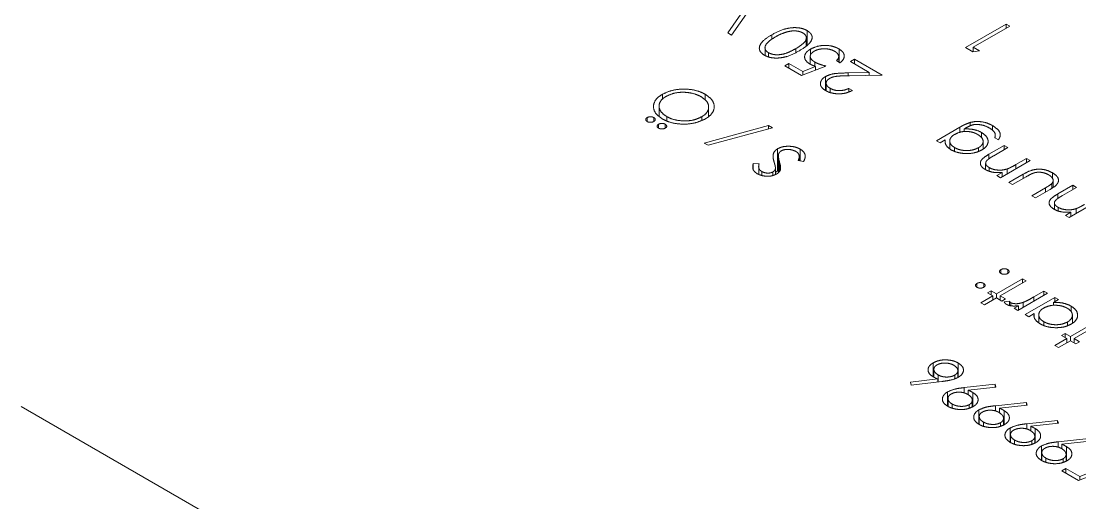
# Paper-space layout 'Blatt1' of a CAD drawing. Header units: millimetres. Extents: x 0 to 1189, y 0 to 841.
# Drawn here: x 923.495 to 925.444, y 252.875 to 253.761 of the extents above; entities that cross this region are included whole.
import ezdxf

# ---------------------------------------------------------------- set-up
doc = ezdxf.new("R2010")
doc.units = ezdxf.units.MM
doc.linetypes.add('PHANTOM', pattern=[12.7, 6.35, -1.27, 1.27, -1.27, 1.27, -1.27])

psp = doc.layouts.new('Blatt1')

# ---------------------------------------------------------------- linework, layer by layer
at = {"color": 7, "linetype": 'PHANTOM', "lineweight": 18}
for p, q in [((923.4948, 260.3881), (923.4948, 140.7649)), ((924.846, 253.797), (924.8029, 253.7355)), ((924.7957, 253.7396), (924.8297, 253.7881)), ((924.8029, 253.7355), (924.7957, 253.7396)), ((924.9419, 253.7438), (924.9419, 253.7168)), ((925.2334, 253.7126), (925.3082, 253.7558)), ((925.3149, 253.7519), (925.2478, 253.7132)), ((925.3082, 253.7558), (925.3149, 253.7519)), ((925.3082, 253.7558), (925.3082, 253.748)), ((924.8768, 253.736), (924.8768, 253.7275)), ((924.94, 253.7155), (924.94, 253.7274)), ((924.8648, 253.7151), (924.8648, 253.6977)), ((924.8707, 253.6953), (924.8707, 253.703)), ((924.9482, 253.7097), (924.9482, 253.6985)), ((925.0007, 253.6855), (925.0007, 253.7099)), ((925.2472, 253.7046), (925.2334, 253.7126)), ((925.2593, 253.7065), (925.2472, 253.7046)), ((925.2478, 253.7132), (925.2593, 253.7065)), ((925.2478, 253.7047), (925.2478, 253.7132)), ((924.9007, 253.679), (924.9084, 253.6834)), ((924.9084, 253.6834), (924.9339, 253.6687)), ((924.9084, 253.6834), (924.9084, 253.6745)), ((924.9477, 253.696), (924.9477, 253.6818)), ((924.9562, 253.6857), (924.9562, 253.6782)), ((925.0024, 253.6845), (924.9957, 253.6884)), ((925, 253.6859), (925, 253.6963)), ((925.0216, 253.6867), (925.0293, 253.6912)), ((925.0564, 253.6666), (925.0216, 253.6867)), ((925.0293, 253.6912), (925.0801, 253.6618)), ((925.0293, 253.6912), (925.0293, 253.6823)), ((924.9314, 253.6613), (924.9007, 253.679)), ((924.9765, 253.6784), (924.9314, 253.6613)), ((924.9339, 253.6687), (924.9576, 253.6777)), ((924.9339, 253.6687), (924.9339, 253.6622)), ((924.9576, 253.6777), (924.9576, 253.6712)), ((925.0177, 253.6659), (925.0564, 253.6666)), ((925.0801, 253.6618), (925.0202, 253.6607)), ((925.0564, 253.6666), (925.0564, 253.6614)), ((924.9758, 253.6591), (924.9758, 253.6336)), ((924.9771, 253.6468), (924.9771, 253.6327)), ((924.6755, 253.6265), (924.6755, 253.6172)), ((924.7541, 253.6266), (924.7541, 253.616)), ((924.9841, 253.6375), (924.9841, 253.63)), ((925.0187, 253.6374), (925.0255, 253.6336)), ((925.0187, 253.6374), (925.0187, 253.6311)), ((924.6693, 253.6045), (924.6693, 253.5863)), ((924.7606, 253.5854), (924.7606, 253.6032)), ((924.6473, 253.5836), (924.6473, 253.5764)), ((924.6597, 253.5836), (924.6597, 253.5764)), ((924.6834, 253.5773), (924.6834, 253.5855)), ((924.7478, 253.5852), (924.7478, 253.5785)), ((924.6684, 253.5714), (924.6684, 253.5642)), ((924.6808, 253.5714), (924.6808, 253.5642)), ((924.7523, 253.5368), (924.8709, 253.5691)), ((924.878, 253.565), (924.7594, 253.5327)), ((924.8709, 253.5691), (924.878, 253.565)), ((924.8709, 253.5691), (924.8709, 253.5631)), ((925.1799, 253.5411), (925.2233, 253.5661)), ((925.2309, 253.5627), (925.2337, 253.5643)), ((925.2421, 253.5747), (925.2421, 253.5684)), ((925.2834, 253.5688), (925.2834, 253.5599)), ((925.2309, 253.5627), (925.2309, 253.5578)), ((925.2632, 253.5561), (925.2632, 253.5467)), ((925.2941, 253.5427), (925.2874, 253.5466)), ((925.2882, 253.5461), (925.2882, 253.5533)), ((924.7594, 253.5327), (924.7523, 253.5368)), ((924.8875, 253.5262), (924.8875, 253.4854)), ((924.9291, 253.5256), (924.9291, 253.5039)), ((925.1866, 253.5372), (925.1799, 253.5411)), ((925.1962, 253.5427), (925.1866, 253.5372)), ((925.1962, 253.5427), (925.1962, 253.5395)), ((925.2045, 253.5406), (925.2045, 253.5266)), ((925.2135, 253.5213), (925.2135, 253.5283)), ((925.2573, 253.5281), (925.2573, 253.5214)), ((925.2659, 253.5256), (925.2659, 253.54)), ((925.2767, 253.5161), (925.3047, 253.5322)), ((925.3114, 253.5283), (925.2856, 253.5135)), ((925.3047, 253.5322), (925.3114, 253.5283)), ((925.3047, 253.5322), (925.3047, 253.5244)), ((924.8891, 253.511), (924.8891, 253.4823)), ((924.9273, 253.5042), (924.9273, 253.5125)), ((925.3526, 253.5045), (925.2979, 253.4729)), ((925.3261, 253.497), (925.3459, 253.5084)), ((925.3459, 253.5084), (925.3526, 253.5045)), ((925.3459, 253.5084), (925.3459, 253.5006)), ((924.8427, 253.4992), (924.8534, 253.4984)), ((924.8427, 253.4888), (924.8427, 253.4992)), ((924.8527, 253.4922), (924.8527, 253.4791)), ((924.8836, 253.4789), (924.8836, 253.4912)), ((924.9355, 253.503), (924.9254, 253.5044)), ((925.2706, 253.4992), (925.2706, 253.4877)), ((925.2773, 253.4915), (925.2773, 253.485)), ((925.3104, 253.4891), (925.3104, 253.4801)), ((924.8584, 253.4844), (924.8584, 253.4772)), ((924.8788, 253.4836), (924.8788, 253.477)), ((925.2912, 253.4768), (925.3011, 253.4825)), ((925.2979, 253.4729), (925.2912, 253.4768)), ((925.3011, 253.4825), (925.3011, 253.4748)), ((925.3133, 253.4641), (925.3399, 253.4794)), ((925.3454, 253.4748), (925.32, 253.4602)), ((925.3934, 253.4821), (925.3934, 253.4719)), ((925.3948, 253.4555), (925.3948, 253.4691)), ((925.32, 253.4602), (925.3133, 253.4641)), ((925.3555, 253.4397), (925.3809, 253.4543)), ((925.3883, 253.4509), (925.3622, 253.4358)), ((925.3926, 253.4623), (925.3926, 253.454)), ((925.4034, 253.443), (925.4313, 253.4591)), ((925.438, 253.4552), (925.4123, 253.4404)), ((925.4313, 253.4591), (925.438, 253.4552)), ((925.4313, 253.4591), (925.4313, 253.4513)), ((925.3622, 253.4358), (925.3555, 253.4397)), ((925.4793, 253.4314), (925.4246, 253.3998)), ((925.3973, 253.4261), (925.3973, 253.4146)), ((925.404, 253.4184), (925.404, 253.4119)), ((925.4179, 253.4037), (925.4277, 253.4094)), ((925.4277, 253.4094), (925.4277, 253.4016)), ((925.4371, 253.416), (925.4371, 253.407)), ((925.4246, 253.3998), (925.4179, 253.4037)), ((925.2987, 253.3039), (925.2987, 253.2967)), ((925.3112, 253.3039), (925.3112, 253.2967)), ((925.2546, 253.2784), (925.2546, 253.2712)), ((925.267, 253.2784), (925.267, 253.2712)), ((925.2906, 253.2593), (925.3385, 253.287)), ((925.3452, 253.2831), (925.2973, 253.2554)), ((925.3385, 253.287), (925.3452, 253.2831)), ((925.3385, 253.287), (925.3385, 253.2793)), ((925.2618, 253.2427), (925.2838, 253.2554)), ((925.2906, 253.2516), (925.2685, 253.2388)), ((925.2742, 253.261), (925.281, 253.2649)), ((925.2838, 253.2554), (925.2742, 253.261)), ((925.281, 253.2649), (925.2906, 253.2593)), ((925.281, 253.2571), (925.281, 253.2649)), ((925.2838, 253.2554), (925.2838, 253.2477)), ((925.2906, 253.2593), (925.2906, 253.2516)), ((925.3001, 253.246), (925.2906, 253.2516)), ((925.2973, 253.2554), (925.3069, 253.2499)), ((925.2973, 253.2554), (925.2973, 253.2477)), ((925.3846, 253.2604), (925.3299, 253.2288)), ((925.3433, 253.2211), (925.398, 253.2527)), ((925.3595, 253.2537), (925.3779, 253.2643)), ((925.3779, 253.2643), (925.3846, 253.2604)), ((925.3779, 253.2643), (925.3779, 253.2565)), ((925.398, 253.2527), (925.4047, 253.2488)), ((925.398, 253.2449), (925.398, 253.2527)), ((925.2685, 253.2388), (925.2618, 253.2427)), ((925.3069, 253.2499), (925.3001, 253.246)), ((925.3049, 253.2443), (925.3144, 253.2456)), ((925.3144, 253.2379), (925.3144, 253.2456)), ((925.3169, 253.243), (925.3169, 253.2372)), ((925.3232, 253.2327), (925.3312, 253.2374)), ((925.3299, 253.2288), (925.3232, 253.2327)), ((925.3312, 253.2374), (925.3312, 253.2296)), ((925.3395, 253.2435), (925.3395, 253.2344)), ((925.4047, 253.2488), (925.3953, 253.2433)), ((925.3953, 253.2433), (925.3953, 253.238)), ((925.428, 253.2364), (925.428, 253.2261)), ((925.35, 253.2172), (925.3433, 253.2211)), ((925.3602, 253.2231), (925.35, 253.2172)), ((925.3602, 253.2231), (925.3602, 253.2168)), ((925.3684, 253.2206), (925.3684, 253.2063)), ((925.4303, 253.205), (925.4303, 253.2201)), ((925.3778, 253.2008), (925.3778, 253.2078)), ((925.4214, 253.2075), (925.4214, 253.2008)), ((925.4268, 253.1807), (925.4748, 253.2084)), ((925.4815, 253.2045), (925.4335, 253.1768)), ((925.398, 253.164), (925.4201, 253.1768)), ((925.4105, 253.1823), (925.4172, 253.1862)), ((925.4201, 253.1768), (925.4105, 253.1823)), ((925.4172, 253.1862), (925.4268, 253.1807)), ((925.4172, 253.1784), (925.4172, 253.1862)), ((925.4201, 253.1768), (925.4201, 253.169)), ((925.4268, 253.1807), (925.4268, 253.1729)), ((925.4335, 253.1768), (925.4431, 253.1712)), ((925.4335, 253.1768), (925.4335, 253.169)), ((925.4047, 253.1602), (925.398, 253.164)), ((925.4268, 253.1729), (925.4047, 253.1602)), ((925.4364, 253.1674), (925.4268, 253.1729)), ((925.4431, 253.1712), (925.4364, 253.1674)), ((925.1739, 253.1321), (925.1739, 253.1066)), ((925.1754, 253.1198), (925.1754, 253.1058)), ((925.2194, 253.1053), (925.2194, 253.1183)), ((925.2202, 253.1319), (925.2202, 253.1057)), ((925.1324, 253.0964), (925.1824, 253.1025)), ((925.1335, 253.0911), (925.1324, 253.0964)), ((925.19, 253.0979), (925.1335, 253.0911)), ((925.1824, 253.1025), (925.1824, 253.097)), ((925.183, 253.0971), (925.183, 253.1101)), ((925.2136, 253.1097), (925.2136, 253.1027)), ((925.2006, 253.0789), (925.2006, 253.0524)), ((925.2312, 253.0866), (925.288, 253.0928)), ((925.2896, 253.0875), (925.2384, 253.082)), ((925.2384, 253.082), (925.2384, 253.0736)), ((925.2468, 253.0777), (925.2468, 253.0531)), ((925.288, 253.0928), (925.2896, 253.0875)), ((925.288, 253.0873), (925.288, 253.0928)), ((925.2013, 253.0661), (925.2013, 253.052)), ((925.2088, 253.049), (925.2088, 253.0565)), ((925.2459, 253.051), (925.2459, 253.0641)), ((925.2888, 253.0534), (925.3455, 253.0595)), ((925.3455, 253.0595), (925.3472, 253.0543)), ((925.3455, 253.0541), (925.3455, 253.0595)), ((925.2405, 253.0488), (925.2405, 253.0554)), ((925.2582, 253.0457), (925.2582, 253.0192)), ((925.3472, 253.0543), (925.2959, 253.0487)), ((925.2959, 253.0487), (925.2959, 253.0404)), ((925.3044, 253.0445), (925.3044, 253.0198)), ((925.2588, 253.0329), (925.2588, 253.0188)), ((925.2664, 253.0157), (925.2664, 253.0232)), ((925.298, 253.0156), (925.298, 253.0221)), ((925.3035, 253.0178), (925.3035, 253.0309)), ((925.3463, 253.0201), (925.4031, 253.0263)), ((925.4047, 253.021), (925.3535, 253.0155)), ((925.4031, 253.0263), (925.4047, 253.021)), ((925.4031, 253.0209), (925.4031, 253.0263)), ((925.3158, 253.0124), (925.3158, 252.9859)), ((925.3164, 252.9996), (925.3164, 252.9856)), ((925.3535, 253.0155), (925.3535, 253.0072)), ((925.3619, 253.0113), (925.3619, 252.9866)), ((925.324, 252.9825), (925.324, 252.99)), ((925.3556, 252.9824), (925.3556, 252.9889)), ((925.361, 252.9846), (925.361, 252.9976)), ((925.3733, 252.9792), (925.3733, 252.9527)), ((925.4039, 252.9869), (925.4607, 252.9931)), ((925.4623, 252.9878), (925.4111, 252.9823)), ((925.4111, 252.9823), (925.4111, 252.9739)), ((925.374, 252.9664), (925.374, 252.9523)), ((925.4186, 252.9514), (925.4186, 252.9644)), ((925.4195, 252.9781), (925.4195, 252.9534)), ((925.3815, 252.9493), (925.3815, 252.9568)), ((925.4132, 252.9491), (925.4132, 252.9557)), ((925.4108, 252.9332), (925.4184, 252.9377)), ((925.4415, 252.9155), (925.4108, 252.9332)), ((925.4184, 252.9377), (925.4439, 252.923)), ((925.4184, 252.9377), (925.4184, 252.9288)), ((925.4866, 252.9327), (925.4415, 252.9155)), ((925.4439, 252.923), (925.4676, 252.932)), ((925.4439, 252.923), (925.4439, 252.9165))]:
    psp.add_line(p, q, dxfattribs=at)
at = {"color": 8, "linetype": 'PHANTOM', "lineweight": 18}
for p, q in [((924.9209, 253.7105), (924.9209, 253.7036)), ((925.0177, 253.6606), (925.0177, 253.6659)), ((925.2233, 253.5661), (925.2233, 253.5566)), ((925.2767, 253.5161), (925.2767, 253.5078)), ((924.891, 253.5018), (924.891, 253.4847)), ((925.3261, 253.497), (925.3261, 253.4892)), ((925.3399, 253.4794), (925.3399, 253.4717)), ((925.3809, 253.4543), (925.3809, 253.4466)), ((925.4034, 253.443), (925.4034, 253.4347)), ((925.3595, 253.2537), (925.3595, 253.2459)), ((925.2312, 253.0866), (925.2312, 253.0768)), ((923.4948, 253.0521), (924.7677, 252.3174)), ((925.2888, 253.0534), (925.2888, 253.0435)), ((925.3463, 253.0201), (925.3463, 253.0103)), ((925.4039, 252.9869), (925.4039, 252.9771))]:
    psp.add_line(p, q, dxfattribs=at)
at = {"color": 7, "linetype": 'PHANTOM', "lineweight": 18}
for points, knots in [([(924.8768, 253.736), (924.8838, 253.7398), (924.8945, 253.7456), (924.9121, 253.7492), (924.9249, 253.7493), (924.935, 253.7473), (924.9399, 253.7448), (924.9419, 253.7438)], [0, 0, 0, 0, 0.381575, 0.583823, 0.738057, 0.892586, 1, 1, 1, 1]), ([(924.8835, 253.7321), (924.8851, 253.7331), (924.8883, 253.7349), (924.8953, 253.7382), (924.9012, 253.7401), (924.9051, 253.7414)], [0, 0, 0, 0, 0.2504741, 0.501036, 1, 1, 1, 1]), ([(924.9051, 253.7414), (924.9082, 253.7421), (924.9138, 253.7434), (924.9226, 253.7432), (924.9294, 253.7418), (924.9327, 253.7402), (924.934, 253.7395)], [0, 0, 0, 0, 0.32026, 0.578432, 0.837009, 1, 1, 1, 1]), ([(924.934, 253.7395), (924.9357, 253.7383), (924.9391, 253.7358), (924.9409, 253.731), (924.9398, 253.7254), (924.9335, 253.7181), (924.9258, 253.7135), (924.9209, 253.7105)], [0, 0, 0, 0, 0.140822, 0.282127, 0.426517, 0.635955, 1, 1, 1, 1]), ([(924.9419, 253.7438), (924.9442, 253.7422), (924.9488, 253.7391), (924.9515, 253.733), (924.9506, 253.726), (924.9438, 253.7165), (924.9339, 253.7105), (924.9276, 253.7067)], [0, 0, 0, 0, 0.143772, 0.288372, 0.425576, 0.631616, 1, 1, 1, 1]), ([(924.8632, 253.6984), (924.8609, 253.7001), (924.8561, 253.7034), (924.8534, 253.7097), (924.8545, 253.7171), (924.8614, 253.7266), (924.871, 253.7325), (924.8768, 253.736)], [0, 0, 0, 0, 0.148383, 0.297475, 0.439475, 0.661295, 1, 1, 1, 1]), ([(924.8707, 253.703), (924.869, 253.7042), (924.8657, 253.7066), (924.8639, 253.7113), (924.865, 253.7171), (924.8712, 253.7245), (924.8788, 253.7293), (924.8835, 253.7321)], [0, 0, 0, 0, 0.136775, 0.27392, 0.419191, 0.650603, 1, 1, 1, 1]), ([(924.9276, 253.7067), (924.9206, 253.7028), (924.9105, 253.6973), (924.8934, 253.6933), (924.8808, 253.6929), (924.8702, 253.6949), (924.8653, 253.6974), (924.8632, 253.6984)], [0, 0, 0, 0, 0.388727, 0.561709, 0.735927, 0.891121, 1, 1, 1, 1]), ([(924.9209, 253.7105), (924.9164, 253.7081), (924.909, 253.7039), (924.8973, 253.7001), (924.8873, 253.6989), (924.8781, 253.6997), (924.8732, 253.7019), (924.8707, 253.703)], [0, 0, 0, 0, 0.319107, 0.534481, 0.68679, 0.840155, 1, 1, 1, 1]), ([(924.9473, 253.682), (924.9446, 253.6838), (924.9397, 253.6872), (924.9369, 253.6935), (924.9375, 253.6997), (924.9415, 253.7054), (924.9461, 253.7084), (924.9482, 253.7097)], [0, 0, 0, 0, 0.229426, 0.421305, 0.612634, 0.82215, 1, 1, 1, 1]), ([(924.9547, 253.7057), (924.9525, 253.7042), (924.9487, 253.7015), (924.9473, 253.6967), (924.9483, 253.6925), (924.9515, 253.6887), (924.9547, 253.6867), (924.9562, 253.6857)], [0, 0, 0, 0, 0.261022, 0.447327, 0.633037, 0.827575, 1, 1, 1, 1]), ([(924.9482, 253.7097), (924.9524, 253.7116), (924.9602, 253.7153), (924.9746, 253.7169), (924.9871, 253.7156), (924.9955, 253.7127), (924.9994, 253.7106), (925.0007, 253.7099)], [0, 0, 0, 0, 0.268201, 0.508914, 0.723386, 0.91028, 1, 1, 1, 1]), ([(924.9926, 253.7057), (924.9901, 253.7069), (924.985, 253.7093), (924.9754, 253.7105), (924.966, 253.71), (924.9591, 253.708), (924.9558, 253.7063), (924.9547, 253.7057)], [0, 0, 0, 0, 0.231935, 0.465493, 0.680084, 0.894056, 1, 1, 1, 1]), ([(924.9957, 253.6884), (924.9973, 253.69), (925, 253.6927), (925.0002, 253.6976), (924.9979, 253.702), (924.9943, 253.7045), (924.9926, 253.7057)], [0, 0, 0, 0, 0.285552, 0.496294, 0.757146, 1, 1, 1, 1]), ([(925.0007, 253.7099), (925.0032, 253.7082), (925.0082, 253.7048), (925.0107, 253.6984), (925.0097, 253.6921), (925.0062, 253.6875), (925.0032, 253.6851), (925.0024, 253.6845)], [0, 0, 0, 0, 0.236241, 0.474535, 0.681727, 0.91611, 1, 1, 1, 1]), ([(924.9576, 253.6777), (924.9567, 253.678), (924.9548, 253.6787), (924.9512, 253.68), (924.9489, 253.6812), (924.9473, 253.682)], [0, 0, 0, 0, 0.250554, 0.501224, 1, 1, 1, 1]), ([(924.9562, 253.6857), (924.9577, 253.6849), (924.9607, 253.6834), (924.9675, 253.6809), (924.9729, 253.6794), (924.9765, 253.6784)], [0, 0, 0, 0, 0.250807, 0.501556, 1, 1, 1, 1]), ([(924.9758, 253.6591), (924.979, 253.6607), (924.9854, 253.6637), (925.0003, 253.6655), (925.0111, 253.6657), (925.0177, 253.6659)], [0, 0, 0, 0, 0.2749897, 0.5507688, 1, 1, 1, 1]), ([(925.0202, 253.6607), (925.0165, 253.6606), (925.0091, 253.6605), (924.9981, 253.66), (924.9888, 253.6585), (924.9845, 253.6563), (924.9831, 253.6556)], [0, 0, 0, 0, 0.282657, 0.565536, 0.852144, 1, 1, 1, 1]), ([(924.9761, 253.6332), (924.9731, 253.6353), (924.9679, 253.6389), (924.9659, 253.6455), (924.9672, 253.6516), (924.9711, 253.6563), (924.9747, 253.6585), (924.9758, 253.6591)], [0, 0, 0, 0, 0.278235, 0.478946, 0.67878, 0.910961, 1, 1, 1, 1]), ([(924.9831, 253.6556), (924.9815, 253.6545), (924.9784, 253.6524), (924.9768, 253.6483), (924.9772, 253.6441), (924.9798, 253.6403), (924.9829, 253.6383), (924.9841, 253.6375)], [0, 0, 0, 0, 0.204136, 0.409801, 0.606545, 0.837187, 1, 1, 1, 1]), ([(924.676, 253.5808), (924.6715, 253.5839), (924.6625, 253.5901), (924.6581, 253.6016), (924.66, 253.6127), (924.6668, 253.621), (924.6733, 253.6251), (924.6755, 253.6265)], [0, 0, 0, 0, 0.2345594, 0.4717785, 0.6723995, 0.8898357, 1, 1, 1, 1]), ([(924.6834, 253.5855), (924.6799, 253.5879), (924.6729, 253.5929), (924.6685, 253.6025), (924.6699, 253.6118), (924.6758, 253.6186), (924.6806, 253.6216), (924.6822, 253.6226)], [0, 0, 0, 0, 0.2315469, 0.4632084, 0.6997616, 0.9003334, 1, 1, 1, 1]), ([(924.6755, 253.6265), (924.6807, 253.629), (924.691, 253.634), (924.7105, 253.6365), (924.7298, 253.6356), (924.7446, 253.6317), (924.7518, 253.6278), (924.7541, 253.6266)], [0, 0, 0, 0, 0.228093, 0.458139, 0.664398, 0.890422, 1, 1, 1, 1]), ([(924.6822, 253.6226), (924.6862, 253.6246), (924.6943, 253.6284), (924.7095, 253.6307), (924.7245, 253.6298), (924.7373, 253.6268), (924.7439, 253.6235), (924.7467, 253.622)], [0, 0, 0, 0, 0.216342, 0.433707, 0.635967, 0.841919, 1, 1, 1, 1]), ([(924.7467, 253.622), (924.7503, 253.6195), (924.7576, 253.6145), (924.7613, 253.6051), (924.76, 253.5958), (924.7543, 253.5892), (924.7493, 253.5861), (924.7478, 253.5852)], [0, 0, 0, 0, 0.235483, 0.472566, 0.689986, 0.905251, 1, 1, 1, 1]), ([(924.7541, 253.6266), (924.7585, 253.6236), (924.7672, 253.6176), (924.7716, 253.6063), (924.77, 253.5952), (924.7632, 253.5867), (924.7567, 253.5826), (924.7546, 253.5813)], [0, 0, 0, 0, 0.22988, 0.461838, 0.668163, 0.890881, 1, 1, 1, 1]), ([(925.0255, 253.6336), (925.0213, 253.6317), (925.0139, 253.6283), (925.0007, 253.627), (924.989, 253.628), (924.9809, 253.6307), (924.9771, 253.6327), (924.9761, 253.6332)], [0, 0, 0, 0, 0.287774, 0.50214, 0.716426, 0.92514, 1, 1, 1, 1]), ([(924.9841, 253.6375), (924.9869, 253.6362), (924.9917, 253.6339), (925.0003, 253.633), (925.0085, 253.6336), (925.0146, 253.6355), (925.0179, 253.637), (925.0187, 253.6374)], [0, 0, 0, 0, 0.275459, 0.472619, 0.669618, 0.91344, 1, 1, 1, 1]), ([(924.6473, 253.5764), (924.6465, 253.5769), (924.645, 253.578), (924.6445, 253.58), (924.645, 253.5818), (924.6463, 253.583), (924.6471, 253.5835), (924.6473, 253.5836)], [0, 0, 0, 0, 0.258037, 0.507787, 0.726506, 0.952568, 1, 1, 1, 1]), ([(924.6473, 253.5836), (924.6483, 253.5841), (924.6501, 253.5849), (924.6536, 253.5852), (924.6568, 253.5849), (924.6587, 253.5841), (924.6596, 253.5837), (924.6597, 253.5836)], [0, 0, 0, 0, 0.2729945, 0.5172738, 0.7400708, 0.9568295, 1, 1, 1, 1]), ([(924.6597, 253.5836), (924.6605, 253.583), (924.662, 253.5819), (924.6625, 253.5799), (924.6619, 253.5781), (924.6607, 253.577), (924.6599, 253.5765), (924.6597, 253.5764)], [0, 0, 0, 0, 0.270779, 0.517172, 0.73505, 0.950242, 1, 1, 1, 1]), ([(924.7478, 253.5852), (924.7439, 253.5833), (924.736, 253.5794), (924.721, 253.5772), (924.706, 253.5778), (924.693, 253.5806), (924.6862, 253.584), (924.6834, 253.5855)], [0, 0, 0, 0, 0.21409, 0.429402, 0.626672, 0.841457, 1, 1, 1, 1]), ([(924.6597, 253.5764), (924.6587, 253.5759), (924.6568, 253.5751), (924.6533, 253.5748), (924.6502, 253.5751), (924.6483, 253.5759), (924.6474, 253.5763), (924.6473, 253.5764)], [0, 0, 0, 0, 0.273265, 0.518415, 0.736632, 0.957742, 1, 1, 1, 1]), ([(924.6684, 253.5642), (924.6676, 253.5648), (924.6661, 253.5658), (924.6656, 253.5678), (924.6661, 253.5697), (924.6674, 253.5708), (924.6682, 253.5713), (924.6684, 253.5714)], [0, 0, 0, 0, 0.258037, 0.507787, 0.726506, 0.952568, 1, 1, 1, 1]), ([(924.6684, 253.5714), (924.6694, 253.5719), (924.6713, 253.5727), (924.6748, 253.573), (924.6779, 253.5727), (924.6798, 253.572), (924.6807, 253.5715), (924.6808, 253.5714)], [0, 0, 0, 0, 0.272994, 0.517274, 0.740071, 0.95683, 1, 1, 1, 1]), ([(924.6808, 253.5642), (924.6798, 253.5638), (924.6779, 253.5629), (924.6744, 253.5626), (924.6713, 253.5629), (924.6694, 253.5637), (924.6685, 253.5641), (924.6684, 253.5642)], [0, 0, 0, 0, 0.273265, 0.518415, 0.736632, 0.957742, 1, 1, 1, 1]), ([(924.7546, 253.5813), (924.7494, 253.5789), (924.7391, 253.574), (924.7196, 253.571), (924.7005, 253.572), (924.6857, 253.5758), (924.6786, 253.5795), (924.676, 253.5808)], [0, 0, 0, 0, 0.2271982, 0.4552718, 0.6736681, 0.8797363, 1, 1, 1, 1]), ([(924.6808, 253.5714), (924.6816, 253.5708), (924.6831, 253.5697), (924.6836, 253.5677), (924.683, 253.5659), (924.6818, 253.5648), (924.681, 253.5643), (924.6808, 253.5642)], [0, 0, 0, 0, 0.270779, 0.517172, 0.73505, 0.950242, 1, 1, 1, 1]), ([(925.2233, 253.5661), (925.2248, 253.5669), (925.2276, 253.5685), (925.2336, 253.5716), (925.2387, 253.5734), (925.2421, 253.5747)], [0, 0, 0, 0, 0.250655, 0.501401, 1, 1, 1, 1]), ([(925.2774, 253.5646), (925.2732, 253.5666), (925.2668, 253.5697), (925.2566, 253.5711), (925.2495, 253.571), (925.2415, 253.5687), (925.2368, 253.5661), (925.2337, 253.5643)], [0, 0, 0, 0, 0.323319, 0.484962, 0.612949, 0.741682, 1, 1, 1, 1]), ([(925.2421, 253.5747), (925.2457, 253.5754), (925.2528, 253.5769), (925.265, 253.576), (925.2754, 253.573), (925.2811, 253.5701), (925.2834, 253.5688)], [0, 0, 0, 0, 0.24807, 0.49739, 0.787318, 1, 1, 1, 1]), ([(925.2874, 253.5466), (925.288, 253.5487), (925.2891, 253.5525), (925.2859, 253.5587), (925.2811, 253.5623), (925.2778, 253.5643), (925.2774, 253.5646)], [0, 0, 0, 0, 0.315771, 0.58564, 0.944362, 1, 1, 1, 1]), ([(925.2834, 253.5688), (925.2877, 253.5659), (925.2944, 253.5613), (925.2982, 253.5533), (925.297, 253.5475), (925.2949, 253.5441), (925.2941, 253.5427)], [0, 0, 0, 0, 0.395119, 0.622388, 0.851243, 1, 1, 1, 1]), ([(925.2135, 253.5283), (925.2111, 253.53), (925.2063, 253.5335), (925.2038, 253.5399), (925.2054, 253.5459), (925.2094, 253.5501), (925.2126, 253.5521), (925.2137, 253.5528)], [0, 0, 0, 0, 0.241374, 0.48422, 0.700699, 0.899477, 1, 1, 1, 1]), ([(925.2137, 253.5528), (925.2171, 253.5544), (925.2229, 253.5572), (925.2335, 253.5584), (925.2429, 253.5577), (925.2505, 253.5554), (925.2545, 253.5533), (925.2561, 253.5525)], [0, 0, 0, 0, 0.275164, 0.468794, 0.662379, 0.858939, 1, 1, 1, 1]), ([(925.2309, 253.5627), (925.2355, 253.5628), (925.2448, 253.5628), (925.256, 253.5599), (925.2613, 253.5571), (925.2632, 253.5561)], [0, 0, 0, 0, 0.3913874, 0.7848927, 1, 1, 1, 1]), ([(925.2561, 253.5525), (925.2589, 253.5506), (925.2638, 253.5472), (925.2664, 253.541), (925.2655, 253.5354), (925.2619, 253.531), (925.2585, 253.5289), (925.2573, 253.5281)], [0, 0, 0, 0, 0.27193, 0.476717, 0.681474, 0.882412, 1, 1, 1, 1]), ([(925.2632, 253.5561), (925.2662, 253.554), (925.2723, 253.5496), (925.2759, 253.5413), (925.2743, 253.5334), (925.2693, 253.5276), (925.2651, 253.525), (925.2637, 253.5241)], [0, 0, 0, 0, 0.233851, 0.468057, 0.697751, 0.895949, 1, 1, 1, 1]), ([(924.881, 253.5021), (924.8804, 253.5044), (924.879, 253.5097), (924.8791, 253.5171), (924.8828, 253.5231), (924.8863, 253.5254), (924.8875, 253.5262)], [0, 0, 0, 0, 0.276329, 0.634775, 0.873034, 1, 1, 1, 1]), ([(924.8875, 253.5262), (924.89, 253.5274), (924.8949, 253.5298), (924.9045, 253.531), (924.9145, 253.5307), (924.9231, 253.5287), (924.9275, 253.5264), (924.9291, 253.5256)], [0, 0, 0, 0, 0.207016, 0.414816, 0.620042, 0.856352, 1, 1, 1, 1]), ([(924.9214, 253.5211), (924.9191, 253.5222), (924.9149, 253.5242), (924.9077, 253.5252), (924.9015, 253.5249), (924.897, 253.5238), (924.8948, 253.5227), (924.8941, 253.5223)], [0, 0, 0, 0, 0.295568, 0.522673, 0.713113, 0.90344, 1, 1, 1, 1]), ([(924.9291, 253.5256), (924.9315, 253.5239), (924.9362, 253.5206), (924.9391, 253.5135), (924.9378, 253.5076), (924.936, 253.5039), (924.9355, 253.503)], [0, 0, 0, 0, 0.262543, 0.526561, 0.878508, 1, 1, 1, 1]), ([(925.2073, 253.5241), (925.2038, 253.5266), (925.1971, 253.5313), (925.1957, 253.5383), (925.1961, 253.5419), (925.1962, 253.5427)], [0, 0, 0, 0, 0.470552, 0.880814, 1, 1, 1, 1]), ([(925.2637, 253.5241), (925.2601, 253.5224), (925.253, 253.519), (925.2394, 253.517), (925.2259, 253.5177), (925.2149, 253.5203), (925.2094, 253.5231), (925.2073, 253.5241)], [0, 0, 0, 0, 0.219788, 0.440399, 0.651812, 0.865527, 1, 1, 1, 1]), ([(925.2573, 253.5281), (925.2544, 253.5267), (925.2485, 253.524), (925.2376, 253.5226), (925.2271, 253.5233), (925.219, 253.5255), (925.215, 253.5276), (925.2135, 253.5283)], [0, 0, 0, 0, 0.228986, 0.4596002, 0.6688092, 0.8766686, 1, 1, 1, 1]), ([(924.8894, 253.5165), (924.8892, 253.5153), (924.8889, 253.5128), (924.8894, 253.5079), (924.8904, 253.5042), (924.891, 253.5018)], [0, 0, 0, 0, 0.250814, 0.501349, 1, 1, 1, 1]), ([(924.8941, 253.5223), (924.8935, 253.5219), (924.8917, 253.5207), (924.8902, 253.5187), (924.8896, 253.5171), (924.8894, 253.5165)], [0, 0, 0, 0, 0.2524628, 0.6982604, 1, 1, 1, 1]), ([(924.9254, 253.5044), (924.926, 253.506), (924.9276, 253.5097), (924.9275, 253.5151), (924.9245, 253.5192), (924.9222, 253.5207), (924.9214, 253.5211)], [0, 0, 0, 0, 0.26523, 0.657677, 0.895565, 1, 1, 1, 1]), ([(925.2695, 253.4883), (925.2671, 253.4899), (925.2625, 253.4931), (925.2603, 253.4991), (925.2618, 253.5051), (925.2679, 253.5108), (925.2735, 253.5142), (925.2767, 253.5161)], [0, 0, 0, 0, 0.192873, 0.387811, 0.555674, 0.751379, 1, 1, 1, 1]), ([(925.274, 253.5058), (925.2727, 253.5044), (925.2706, 253.502), (925.2705, 253.4982), (925.2725, 253.4946), (925.2755, 253.4927), (925.2773, 253.4915)], [0, 0, 0, 0, 0.299249, 0.502337, 0.705426, 1, 1, 1, 1]), ([(925.2856, 253.5135), (925.2846, 253.5129), (925.2825, 253.5117), (925.2784, 253.5092), (925.2758, 253.5072), (925.274, 253.5058)], [0, 0, 0, 0, 0.2503547, 0.500734, 1, 1, 1, 1]), ([(924.85, 253.4804), (924.8478, 253.482), (924.8434, 253.4851), (924.841, 253.4919), (924.8421, 253.4965), (924.8427, 253.4992)], [0, 0, 0, 0, 0.295047, 0.59167, 1, 1, 1, 1]), ([(924.8534, 253.4984), (924.853, 253.4967), (924.8524, 253.4934), (924.8531, 253.4882), (924.8567, 253.4857), (924.8584, 253.4844)], [0, 0, 0, 0, 0.342427, 0.688365, 1, 1, 1, 1]), ([(924.8788, 253.4836), (924.8801, 253.4845), (924.8825, 253.4862), (924.8836, 253.4893), (924.8836, 253.4912), (924.8836, 253.492)], [0, 0, 0, 0, 0.378446, 0.730701, 1, 1, 1, 1]), ([(924.8836, 253.492), (924.8834, 253.4928), (924.8831, 253.4945), (924.8822, 253.4979), (924.8815, 253.5004), (924.881, 253.5021)], [0, 0, 0, 0, 0.250545, 0.500707, 1, 1, 1, 1]), ([(924.8836, 253.4822), (924.8837, 253.4824), (924.8845, 253.4837), (924.8861, 253.4846), (924.8875, 253.4854)], [0, 0, 0, 0, 0.176662, 1, 1, 1, 1]), ([(924.8931, 253.4889), (924.8929, 253.488), (924.8922, 253.4856), (924.8898, 253.4824), (924.8869, 253.4805), (924.8859, 253.4799)], [0, 0, 0, 0, 0.251354, 0.737769, 1, 1, 1, 1]), ([(924.891, 253.5018), (924.8913, 253.5007), (924.8919, 253.4986), (924.893, 253.4943), (924.893, 253.491), (924.8931, 253.4889)], [0, 0, 0, 0, 0.2505461, 0.5011005, 1, 1, 1, 1]), ([(925.3011, 253.4825), (925.2956, 253.4824), (925.2862, 253.4821), (925.2756, 253.4851), (925.2711, 253.4874), (925.2695, 253.4883)], [0, 0, 0, 0, 0.4737949, 0.8042993, 1, 1, 1, 1]), ([(925.2773, 253.4915), (925.2798, 253.4903), (925.2846, 253.488), (925.294, 253.4868), (925.3029, 253.487), (925.3081, 253.4885), (925.3104, 253.4891)], [0, 0, 0, 0, 0.2614354, 0.5235804, 0.7850082, 1, 1, 1, 1]), ([(925.3104, 253.4891), (925.3119, 253.4897), (925.3147, 253.4908), (925.3199, 253.4935), (925.3237, 253.4956), (925.3261, 253.497)], [0, 0, 0, 0, 0.250735, 0.501143, 1, 1, 1, 1]), ([(925.3399, 253.4794), (925.3444, 253.4819), (925.3513, 253.4858), (925.3634, 253.4887), (925.3735, 253.4888), (925.3842, 253.4868), (925.39, 253.4838), (925.3934, 253.4821)], [0, 0, 0, 0, 0.300829, 0.4633218, 0.6264171, 0.783814, 1, 1, 1, 1]), ([(924.8859, 253.4799), (924.8835, 253.4788), (924.8789, 253.4765), (924.8701, 253.4754), (924.8617, 253.4761), (924.8549, 253.4779), (924.8514, 253.4797), (924.85, 253.4804)], [0, 0, 0, 0, 0.224273, 0.450673, 0.650758, 0.853471, 1, 1, 1, 1]), ([(924.8584, 253.4844), (924.8603, 253.4835), (924.8634, 253.482), (924.8691, 253.4813), (924.874, 253.4816), (924.8771, 253.4827), (924.8785, 253.4834), (924.8788, 253.4836)], [0, 0, 0, 0, 0.31578, 0.533692, 0.752157, 0.944582, 1, 1, 1, 1]), ([(925.3598, 253.4819), (925.3585, 253.4814), (925.3558, 253.4804), (925.351, 253.478), (925.3476, 253.4761), (925.3454, 253.4748)], [0, 0, 0, 0, 0.2515325, 0.5022095, 1, 1, 1, 1]), ([(925.3866, 253.4783), (925.3835, 253.4798), (925.3784, 253.4822), (925.3693, 253.4833), (925.3634, 253.4828), (925.3605, 253.4821), (925.3598, 253.4819)], [0, 0, 0, 0, 0.4087883, 0.6671949, 0.926579, 1, 1, 1, 1]), ([(925.3926, 253.4623), (925.3935, 253.4637), (925.3954, 253.4663), (925.3946, 253.4709), (925.3916, 253.475), (925.3881, 253.4773), (925.3866, 253.4783)], [0, 0, 0, 0, 0.242163, 0.486159, 0.771227, 1, 1, 1, 1]), ([(925.3934, 253.4821), (925.3963, 253.4802), (925.4014, 253.4769), (925.4049, 253.4708), (925.4048, 253.4652), (925.4001, 253.4579), (925.3931, 253.4538), (925.3883, 253.4509)], [0, 0, 0, 0, 0.211376, 0.366997, 0.522847, 0.673765, 1, 1, 1, 1]), ([(925.3809, 253.4543), (925.3819, 253.455), (925.3841, 253.4562), (925.3882, 253.4588), (925.3908, 253.4609), (925.3926, 253.4623)], [0, 0, 0, 0, 0.250569, 0.501192, 1, 1, 1, 1]), ([(925.3961, 253.4152), (925.3938, 253.4168), (925.3892, 253.42), (925.3869, 253.426), (925.3885, 253.432), (925.3945, 253.4376), (925.4002, 253.4411), (925.4034, 253.443)], [0, 0, 0, 0, 0.192873, 0.387811, 0.555674, 0.751379, 1, 1, 1, 1]), ([(925.4006, 253.4327), (925.3994, 253.4313), (925.3972, 253.4289), (925.3971, 253.4251), (925.3992, 253.4215), (925.4022, 253.4195), (925.404, 253.4184)], [0, 0, 0, 0, 0.299249, 0.502337, 0.705426, 1, 1, 1, 1]), ([(925.4123, 253.4404), (925.4113, 253.4398), (925.4092, 253.4385), (925.4051, 253.4361), (925.4024, 253.4341), (925.4006, 253.4327)], [0, 0, 0, 0, 0.250355, 0.500734, 1, 1, 1, 1]), ([(925.4277, 253.4094), (925.4222, 253.4092), (925.4129, 253.409), (925.4022, 253.412), (925.3978, 253.4143), (925.3961, 253.4152)], [0, 0, 0, 0, 0.473795, 0.804299, 1, 1, 1, 1]), ([(925.404, 253.4184), (925.4064, 253.4172), (925.4113, 253.4149), (925.4206, 253.4137), (925.4296, 253.4139), (925.4347, 253.4153), (925.4371, 253.416)], [0, 0, 0, 0, 0.261435, 0.52358, 0.785008, 1, 1, 1, 1]), ([(925.4371, 253.416), (925.4385, 253.4166), (925.4414, 253.4177), (925.4466, 253.4204), (925.4503, 253.4225), (925.4528, 253.4239)], [0, 0, 0, 0, 0.250735, 0.501143, 1, 1, 1, 1]), ([(925.2987, 253.2967), (925.2979, 253.2972), (925.2965, 253.2982), (925.296, 253.3001), (925.2963, 253.3017), (925.2973, 253.303), (925.2983, 253.3036), (925.2987, 253.3039)], [0, 0, 0, 0, 0.257909, 0.471351, 0.68398, 0.874842, 1, 1, 1, 1]), ([(925.2987, 253.3039), (925.2996, 253.3043), (925.3015, 253.3052), (925.3049, 253.3055), (925.3081, 253.3052), (925.3101, 253.3045), (925.311, 253.304), (925.3112, 253.3039)], [0, 0, 0, 0, 0.255244, 0.5044, 0.729249, 0.944572, 1, 1, 1, 1]), ([(925.3112, 253.2967), (925.3102, 253.2962), (925.3083, 253.2954), (925.3048, 253.2951), (925.3016, 253.2954), (925.2998, 253.2962), (925.2989, 253.2966), (925.2987, 253.2967)], [0, 0, 0, 0, 0.275393, 0.520613, 0.74047, 0.952296, 1, 1, 1, 1]), ([(925.3112, 253.3039), (925.312, 253.3033), (925.3135, 253.3022), (925.3139, 253.3002), (925.3134, 253.2984), (925.3121, 253.2973), (925.3113, 253.2968), (925.3112, 253.2967)], [0, 0, 0, 0, 0.270798, 0.516958, 0.730621, 0.956089, 1, 1, 1, 1]), ([(925.2546, 253.2712), (925.2538, 253.2718), (925.2524, 253.2727), (925.2518, 253.2746), (925.2521, 253.2762), (925.2532, 253.2775), (925.2542, 253.2782), (925.2546, 253.2784)], [0, 0, 0, 0, 0.257909, 0.471351, 0.68398, 0.874842, 1, 1, 1, 1]), ([(925.2546, 253.2784), (925.2555, 253.2789), (925.2573, 253.2797), (925.2608, 253.28), (925.264, 253.2797), (925.2659, 253.279), (925.2669, 253.2785), (925.267, 253.2784)], [0, 0, 0, 0, 0.25806, 0.508669, 0.728291, 0.944125, 1, 1, 1, 1]), ([(925.267, 253.2712), (925.266, 253.2708), (925.2642, 253.2699), (925.2606, 253.2696), (925.2575, 253.27), (925.2556, 253.2707), (925.2547, 253.2711), (925.2546, 253.2712)], [0, 0, 0, 0, 0.2709724, 0.5166835, 0.7420057, 0.951776, 1, 1, 1, 1]), ([(925.267, 253.2784), (925.2678, 253.2778), (925.2694, 253.2767), (925.2698, 253.2747), (925.2692, 253.2729), (925.268, 253.2718), (925.2672, 253.2713), (925.267, 253.2712)], [0, 0, 0, 0, 0.275188, 0.525244, 0.741181, 0.957474, 1, 1, 1, 1]), ([(925.3395, 253.2435), (925.3413, 253.2443), (925.345, 253.2458), (925.3516, 253.2492), (925.3563, 253.2519), (925.3595, 253.2537)], [0, 0, 0, 0, 0.251049, 0.501484, 1, 1, 1, 1]), ([(925.3089, 253.2399), (925.3084, 253.2402), (925.3074, 253.2408), (925.3059, 253.2423), (925.3053, 253.2435), (925.3049, 253.2443)], [0, 0, 0, 0, 0.251712, 0.504169, 1, 1, 1, 1]), ([(925.3312, 253.2374), (925.3288, 253.2371), (925.324, 253.2366), (925.3171, 253.237), (925.3119, 253.2383), (925.3096, 253.2395), (925.3089, 253.2399)], [0, 0, 0, 0, 0.30604, 0.614744, 0.870395, 1, 1, 1, 1]), ([(925.3169, 253.243), (925.3166, 253.2432), (925.316, 253.2436), (925.3152, 253.2444), (925.3147, 253.2451), (925.3144, 253.2456)], [0, 0, 0, 0, 0.251478, 0.503507, 1, 1, 1, 1]), ([(925.3169, 253.243), (925.318, 253.2425), (925.3203, 253.2415), (925.3248, 253.241), (925.331, 253.2411), (925.3359, 253.2424), (925.339, 253.2434), (925.3395, 253.2435)], [0, 0, 0, 0, 0.175009, 0.350404, 0.55812, 0.933307, 1, 1, 1, 1]), ([(925.3778, 253.2078), (925.3754, 253.2095), (925.3704, 253.2129), (925.3679, 253.2193), (925.3689, 253.2255), (925.3728, 253.2301), (925.3763, 253.2323), (925.3775, 253.2331)], [0, 0, 0, 0, 0.233212, 0.46823, 0.678485, 0.89089, 1, 1, 1, 1]), ([(925.3775, 253.2331), (925.3804, 253.2345), (925.3862, 253.2373), (925.3971, 253.2386), (925.4074, 253.2377), (925.4155, 253.2356), (925.4195, 253.2335), (925.4211, 253.2327)], [0, 0, 0, 0, 0.230948, 0.46427, 0.664548, 0.871579, 1, 1, 1, 1]), ([(925.3953, 253.2433), (925.3983, 253.2434), (925.4054, 253.2436), (925.4165, 253.2417), (925.424, 253.2387), (925.4275, 253.2367), (925.428, 253.2364)], [0, 0, 0, 0, 0.248477, 0.596037, 0.940488, 1, 1, 1, 1]), ([(925.4211, 253.2327), (925.4235, 253.231), (925.4283, 253.2276), (925.4308, 253.2211), (925.4295, 253.2149), (925.4258, 253.2103), (925.4225, 253.2081), (925.4214, 253.2075)], [0, 0, 0, 0, 0.235313, 0.472216, 0.687428, 0.905732, 1, 1, 1, 1]), ([(925.428, 253.2364), (925.4311, 253.2343), (925.4373, 253.2301), (925.4404, 253.222), (925.4395, 253.214), (925.4346, 253.2077), (925.4298, 253.2046), (925.4281, 253.2036)], [0, 0, 0, 0, 0.225298, 0.452553, 0.657656, 0.881504, 1, 1, 1, 1]), ([(925.3712, 253.2039), (925.3677, 253.2064), (925.3617, 253.2105), (925.3591, 253.2176), (925.3598, 253.2214), (925.3602, 253.2231)], [0, 0, 0, 0, 0.450065, 0.766444, 1, 1, 1, 1]), ([(925.4281, 253.2036), (925.4245, 253.2018), (925.4174, 253.1984), (925.4038, 253.1966), (925.3898, 253.1972), (925.3786, 253.2), (925.3731, 253.2029), (925.3712, 253.2039)], [0, 0, 0, 0, 0.218457, 0.438479, 0.642453, 0.878918, 1, 1, 1, 1]), ([(925.4214, 253.2075), (925.4186, 253.2062), (925.413, 253.2036), (925.4023, 253.2021), (925.3918, 253.2027), (925.3834, 253.2049), (925.3794, 253.207), (925.3778, 253.2078)], [0, 0, 0, 0, 0.22262, 0.446168, 0.661497, 0.869539, 1, 1, 1, 1]), ([(925.1739, 253.1321), (925.1769, 253.1336), (925.183, 253.1365), (925.1944, 253.1381), (925.2053, 253.1373), (925.214, 253.1351), (925.2185, 253.1328), (925.2202, 253.1319)], [0, 0, 0, 0, 0.228296, 0.458825, 0.654486, 0.86536, 1, 1, 1, 1]), ([(925.1739, 253.1065), (925.1715, 253.1082), (925.1666, 253.1116), (925.1641, 253.118), (925.165, 253.1243), (925.169, 253.1291), (925.1726, 253.1314), (925.1739, 253.1321)], [0, 0, 0, 0, 0.229494, 0.46088, 0.67094, 0.888059, 1, 1, 1, 1]), ([(925.183, 253.1101), (925.1808, 253.1117), (925.1765, 253.1147), (925.1749, 253.12), (925.176, 253.1244), (925.1786, 253.127), (925.1806, 253.1282), (925.181, 253.1285)], [0, 0, 0, 0, 0.296409, 0.566529, 0.754686, 0.943965, 1, 1, 1, 1]), ([(925.181, 253.1285), (925.1828, 253.1294), (925.1864, 253.1311), (925.1938, 253.132), (925.2015, 253.1316), (925.208, 253.1299), (925.2111, 253.1282), (925.2122, 253.1277)], [0, 0, 0, 0, 0.19903, 0.39925, 0.63711, 0.870013, 1, 1, 1, 1]), ([(925.2122, 253.1277), (925.2141, 253.1263), (925.2181, 253.1235), (925.2198, 253.1186), (925.2189, 253.1142), (925.2164, 253.1114), (925.2142, 253.11), (925.2136, 253.1097)], [0, 0, 0, 0, 0.262358, 0.533295, 0.728942, 0.92488, 1, 1, 1, 1]), ([(925.2202, 253.1319), (925.2227, 253.1301), (925.2278, 253.1265), (925.2304, 253.1198), (925.2289, 253.1135), (925.225, 253.1088), (925.2214, 253.1065), (925.2201, 253.1056)], [0, 0, 0, 0, 0.235734, 0.473213, 0.68125, 0.885768, 1, 1, 1, 1]), ([(925.1824, 253.1025), (925.1816, 253.1028), (925.1802, 253.1034), (925.1773, 253.1047), (925.1753, 253.1058), (925.1739, 253.1065)], [0, 0, 0, 0, 0.2502995, 0.5006535, 1, 1, 1, 1]), ([(925.2136, 253.1097), (925.2117, 253.1087), (925.2077, 253.1068), (925.2003, 253.1059), (925.1931, 253.1063), (925.1872, 253.1079), (925.1842, 253.1095), (925.183, 253.1101)], [0, 0, 0, 0, 0.221306, 0.444548, 0.645287, 0.855241, 1, 1, 1, 1]), ([(925.2201, 253.1056), (925.2179, 253.1046), (925.2116, 253.1015), (925.2008, 253.0993), (925.1927, 253.0983), (925.19, 253.0979)], [0, 0, 0, 0, 0.252151, 0.748808, 1, 1, 1, 1]), ([(925.2008, 253.0522), (925.1982, 253.0541), (925.1929, 253.0578), (925.1902, 253.0648), (925.192, 253.0713), (925.196, 253.076), (925.1995, 253.0782), (925.2006, 253.0789)], [0, 0, 0, 0, 0.241071, 0.484134, 0.695985, 0.904485, 1, 1, 1, 1]), ([(925.2006, 253.0789), (925.2052, 253.0809), (925.212, 253.0838), (925.2229, 253.0856), (925.2284, 253.0863), (925.2312, 253.0866)], [0, 0, 0, 0, 0.496466, 0.747092, 1, 1, 1, 1]), ([(925.2069, 253.0748), (925.2089, 253.0757), (925.2128, 253.0776), (925.2204, 253.0785), (925.2276, 253.078), (925.2335, 253.0763), (925.2366, 253.0747), (925.2379, 253.074)], [0, 0, 0, 0, 0.219813, 0.441297, 0.646296, 0.84409, 1, 1, 1, 1]), ([(925.2384, 253.082), (925.2391, 253.0816), (925.2406, 253.081), (925.2434, 253.0796), (925.2455, 253.0785), (925.2468, 253.0777)], [0, 0, 0, 0, 0.250167, 0.500366, 1, 1, 1, 1]), ([(925.2468, 253.0777), (925.2494, 253.0759), (925.2547, 253.0723), (925.2572, 253.0655), (925.256, 253.059), (925.252, 253.0544), (925.2485, 253.0523), (925.2476, 253.0517)], [0, 0, 0, 0, 0.241495, 0.484988, 0.699952, 0.914123, 1, 1, 1, 1]), ([(925.2088, 253.0565), (925.207, 253.0577), (925.2033, 253.0602), (925.201, 253.065), (925.2013, 253.0694), (925.2037, 253.0727), (925.206, 253.0742), (925.2069, 253.0748)], [0, 0, 0, 0, 0.24221, 0.476235, 0.710132, 0.882304, 1, 1, 1, 1]), ([(925.2405, 253.0554), (925.2387, 253.0545), (925.2352, 253.0529), (925.2284, 253.052), (925.2212, 253.0522), (925.2143, 253.0537), (925.2106, 253.0556), (925.2088, 253.0565)], [0, 0, 0, 0, 0.192784, 0.386807, 0.575756, 0.803416, 1, 1, 1, 1]), ([(925.2379, 253.074), (925.2402, 253.0724), (925.2443, 253.0696), (925.2463, 253.0643), (925.2456, 253.0598), (925.2429, 253.0569), (925.241, 253.0557), (925.2405, 253.0554)], [0, 0, 0, 0, 0.298746, 0.531775, 0.765241, 0.932122, 1, 1, 1, 1]), ([(925.2476, 253.0517), (925.2445, 253.0503), (925.2384, 253.0473), (925.227, 253.0459), (925.216, 253.0468), (925.2071, 253.049), (925.2026, 253.0513), (925.2008, 253.0522)], [0, 0, 0, 0, 0.22535, 0.452895, 0.649726, 0.863838, 1, 1, 1, 1]), ([(925.2584, 253.019), (925.2558, 253.0209), (925.2505, 253.0246), (925.2478, 253.0316), (925.2496, 253.0381), (925.2536, 253.0428), (925.2571, 253.045), (925.2582, 253.0457)], [0, 0, 0, 0, 0.241071, 0.484134, 0.695985, 0.904485, 1, 1, 1, 1]), ([(925.2582, 253.0457), (925.2627, 253.0476), (925.2695, 253.0506), (925.2805, 253.0524), (925.286, 253.053), (925.2888, 253.0534)], [0, 0, 0, 0, 0.496466, 0.747092, 1, 1, 1, 1]), ([(925.2664, 253.0232), (925.2645, 253.0245), (925.2609, 253.027), (925.2586, 253.0317), (925.2588, 253.0361), (925.2612, 253.0395), (925.2635, 253.0409), (925.2645, 253.0415)], [0, 0, 0, 0, 0.24221, 0.476235, 0.710132, 0.882304, 1, 1, 1, 1]), ([(925.2645, 253.0415), (925.2664, 253.0425), (925.2704, 253.0444), (925.278, 253.0453), (925.2852, 253.0448), (925.2911, 253.0431), (925.2941, 253.0415), (925.2955, 253.0408)], [0, 0, 0, 0, 0.219813, 0.441297, 0.646296, 0.84409, 1, 1, 1, 1]), ([(925.2955, 253.0408), (925.2978, 253.0392), (925.3019, 253.0363), (925.3039, 253.031), (925.3032, 253.0266), (925.3005, 253.0237), (925.2986, 253.0225), (925.298, 253.0221)], [0, 0, 0, 0, 0.298746, 0.531775, 0.765241, 0.932122, 1, 1, 1, 1]), ([(925.2959, 253.0487), (925.2967, 253.0484), (925.2981, 253.0477), (925.301, 253.0464), (925.303, 253.0453), (925.3044, 253.0445)], [0, 0, 0, 0, 0.250167, 0.500366, 1, 1, 1, 1]), ([(925.3044, 253.0445), (925.307, 253.0427), (925.3122, 253.0391), (925.3148, 253.0323), (925.3136, 253.0257), (925.3095, 253.0212), (925.3061, 253.0191), (925.3051, 253.0185)], [0, 0, 0, 0, 0.241495, 0.484988, 0.699952, 0.914123, 1, 1, 1, 1]), ([(925.3051, 253.0185), (925.3021, 253.017), (925.296, 253.0141), (925.2846, 253.0127), (925.2735, 253.0135), (925.2647, 253.0157), (925.2601, 253.0181), (925.2584, 253.019)], [0, 0, 0, 0, 0.22535, 0.452895, 0.649726, 0.863838, 1, 1, 1, 1]), ([(925.298, 253.0221), (925.2963, 253.0213), (925.2928, 253.0196), (925.286, 253.0187), (925.2788, 253.019), (925.2719, 253.0205), (925.2681, 253.0224), (925.2664, 253.0232)], [0, 0, 0, 0, 0.192784, 0.3868071, 0.5757558, 0.8034161, 1, 1, 1, 1]), ([(925.3158, 253.0124), (925.3203, 253.0144), (925.3271, 253.0173), (925.338, 253.0191), (925.3436, 253.0198), (925.3463, 253.0201)], [0, 0, 0, 0, 0.496466, 0.747092, 1, 1, 1, 1]), ([(925.3159, 252.9858), (925.3133, 252.9876), (925.308, 252.9914), (925.3054, 252.9983), (925.3071, 253.0049), (925.3111, 253.0095), (925.3146, 253.0117), (925.3158, 253.0124)], [0, 0, 0, 0, 0.241071, 0.484134, 0.695985, 0.904485, 1, 1, 1, 1]), ([(925.324, 252.99), (925.3221, 252.9913), (925.3184, 252.9937), (925.3161, 252.9985), (925.3164, 253.0029), (925.3188, 253.0062), (925.3211, 253.0077), (925.322, 253.0083)], [0, 0, 0, 0, 0.24221, 0.476235, 0.710132, 0.882304, 1, 1, 1, 1]), ([(925.322, 253.0083), (925.324, 253.0092), (925.328, 253.0111), (925.3355, 253.012), (925.3428, 253.0116), (925.3487, 253.0099), (925.3517, 253.0083), (925.353, 253.0076)], [0, 0, 0, 0, 0.219813, 0.441297, 0.646296, 0.84409, 1, 1, 1, 1]), ([(925.353, 253.0076), (925.3553, 253.006), (925.3594, 253.0031), (925.3615, 252.9978), (925.3608, 252.9934), (925.3581, 252.9904), (925.3562, 252.9893), (925.3556, 252.9889)], [0, 0, 0, 0, 0.298746, 0.531775, 0.765241, 0.932122, 1, 1, 1, 1]), ([(925.3535, 253.0155), (925.3542, 253.0152), (925.3557, 253.0145), (925.3586, 253.0131), (925.3606, 253.012), (925.3619, 253.0113)], [0, 0, 0, 0, 0.2501674, 0.5003662, 1, 1, 1, 1]), ([(925.3619, 253.0113), (925.3646, 253.0095), (925.3698, 253.0058), (925.3724, 252.999), (925.3712, 252.9925), (925.3671, 252.988), (925.3637, 252.9859), (925.3627, 252.9853)], [0, 0, 0, 0, 0.241495, 0.484988, 0.699952, 0.914123, 1, 1, 1, 1]), ([(925.3627, 252.9853), (925.3597, 252.9838), (925.3536, 252.9809), (925.3421, 252.9794), (925.3311, 252.9803), (925.3222, 252.9825), (925.3177, 252.9849), (925.3159, 252.9858)], [0, 0, 0, 0, 0.22535, 0.452895, 0.649726, 0.863838, 1, 1, 1, 1]), ([(925.3556, 252.9889), (925.3538, 252.9881), (925.3503, 252.9864), (925.3435, 252.9855), (925.3364, 252.9858), (925.3295, 252.9872), (925.3257, 252.9891), (925.324, 252.99)], [0, 0, 0, 0, 0.192784, 0.386807, 0.575756, 0.803416, 1, 1, 1, 1]), ([(925.3735, 252.9525), (925.3709, 252.9544), (925.3656, 252.9581), (925.3629, 252.9651), (925.3647, 252.9716), (925.3687, 252.9763), (925.3722, 252.9785), (925.3733, 252.9792)], [0, 0, 0, 0, 0.241071, 0.484134, 0.695985, 0.904485, 1, 1, 1, 1]), ([(925.3733, 252.9792), (925.3779, 252.9812), (925.3847, 252.9841), (925.3956, 252.9859), (925.4011, 252.9866), (925.4039, 252.9869)], [0, 0, 0, 0, 0.496466, 0.747092, 1, 1, 1, 1]), ([(925.3796, 252.9751), (925.3816, 252.976), (925.3855, 252.9779), (925.3931, 252.9788), (925.4003, 252.9783), (925.4062, 252.9766), (925.4093, 252.975), (925.4106, 252.9743)], [0, 0, 0, 0, 0.219813, 0.441297, 0.646296, 0.84409, 1, 1, 1, 1]), ([(925.4111, 252.9823), (925.4118, 252.9819), (925.4133, 252.9813), (925.4161, 252.9799), (925.4182, 252.9788), (925.4195, 252.9781)], [0, 0, 0, 0, 0.250167, 0.500366, 1, 1, 1, 1]), ([(925.3815, 252.9568), (925.3797, 252.958), (925.376, 252.9605), (925.3737, 252.9653), (925.374, 252.9697), (925.3764, 252.973), (925.3787, 252.9745), (925.3796, 252.9751)], [0, 0, 0, 0, 0.24221, 0.476235, 0.710132, 0.882304, 1, 1, 1, 1]), ([(925.4106, 252.9743), (925.4129, 252.9727), (925.417, 252.9699), (925.419, 252.9646), (925.4183, 252.9601), (925.4156, 252.9572), (925.4137, 252.956), (925.4132, 252.9557)], [0, 0, 0, 0, 0.2987456, 0.5317751, 0.765241, 0.932122, 1, 1, 1, 1]), ([(925.4195, 252.9781), (925.4221, 252.9762), (925.4274, 252.9726), (925.4299, 252.9658), (925.4287, 252.9593), (925.4247, 252.9547), (925.4212, 252.9526), (925.4203, 252.952)], [0, 0, 0, 0, 0.241495, 0.484988, 0.699952, 0.914123, 1, 1, 1, 1]), ([(925.4203, 252.952), (925.4172, 252.9506), (925.4111, 252.9477), (925.3997, 252.9462), (925.3887, 252.9471), (925.3798, 252.9493), (925.3753, 252.9516), (925.3735, 252.9525)], [0, 0, 0, 0, 0.22535, 0.452895, 0.649726, 0.863838, 1, 1, 1, 1]), ([(925.4132, 252.9557), (925.4114, 252.9548), (925.4079, 252.9532), (925.4011, 252.9523), (925.3939, 252.9525), (925.387, 252.954), (925.3833, 252.9559), (925.3815, 252.9568)], [0, 0, 0, 0, 0.192784, 0.386807, 0.575756, 0.803416, 1, 1, 1, 1])]:
    psp.add_open_spline(points, degree=3, knots=knots, dxfattribs=at)

doc.saveas('drawing.dxf')
